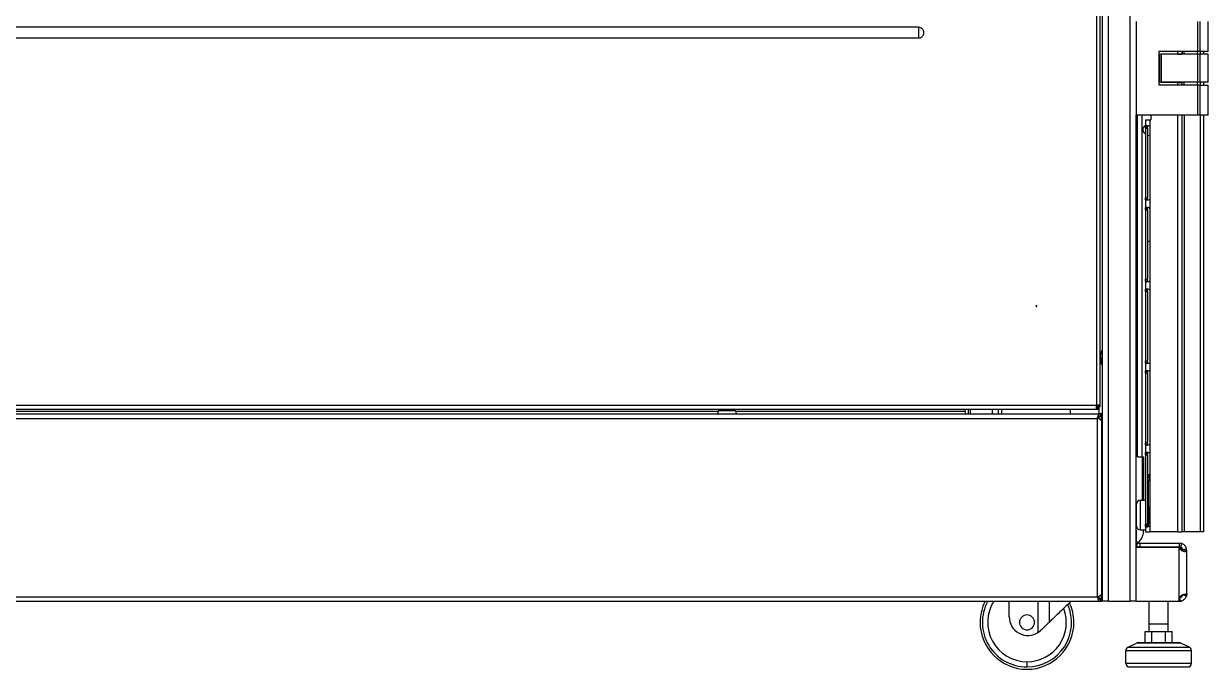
# Model space of a CAD drawing. Header units: millimetres. Extents: x 167 to 1022, y 285 to 720.
# Drawn here: x 958.3 to 1021.5, y 285 to 319.5 of the extents above; entities that cross this region are included whole.
import ezdxf

# ---------------------------------------------------------------- set-up
doc = ezdxf.new("R2010")
doc.units = ezdxf.units.MM

msp = doc.modelspace()

# ---------------------------------------------------------------- linework, layer by layer
at = {"color": 7, "linetype": 'Continuous', "lineweight": 25}
for p, q in [((1015.87, 288.629), (1015.87, 484.129)), ((1016.19, 288.629), (1016.19, 484.129)), ((1017.35, 288.629), (1017.35, 484.129)), ((1015.545, 381.059), (1015.545, 299.079)), ((1015.745, 299.039), (1015.745, 381.099)), ((1017.67, 319.579), (1017.67, 314.579)), ((1020.943, 319.579), (1020.943, 317.979)), ((1021.059, 319.579), (1021.059, 317.979)), ((1021.52, 317.979), (1021.52, 319.579)), ((1006.05, 319.278), (916.59, 319.278)), ((1006.05, 319.278), (1006.05, 318.68)), ((1006.05, 318.68), (916.59, 318.68)), ((1018.87, 317.979), (1018.87, 316.179)), ((1020.943, 317.979), (1018.87, 317.979)), ((1018.92, 317.829), (1018.92, 316.329)), ((1018.92, 317.829), (1019.02, 317.829)), ((1019.87, 317.834), (1019.01, 317.834)), ((1019.01, 317.829), (1019.01, 317.834)), ((1019.02, 316.329), (1019.02, 317.829)), ((1020.943, 317.829), (1019.02, 317.829)), ((1019.314, 317.834), (1019.314, 317.829)), ((1019.763, 317.829), (1019.763, 317.834)), ((1019.87, 317.979), (1019.87, 317.834)), ((1019.87, 317.834), (1020.11, 317.834)), ((1019.913, 317.829), (1019.913, 317.834)), ((1019.94, 317.834), (1019.94, 317.829)), ((1019.99, 317.834), (1019.99, 317.829)), ((1020.11, 317.979), (1020.11, 317.834)), ((1020.11, 317.834), (1020.11, 317.829)), ((1020.12, 317.979), (1020.12, 317.829)), ((1020.22, 317.979), (1020.22, 317.829)), ((1020.919, 317.979), (1020.919, 317.829)), ((1021.059, 317.979), (1020.943, 317.979)), ((1020.943, 317.829), (1020.943, 316.329)), ((1021.059, 317.829), (1020.943, 317.829)), ((1021.52, 317.979), (1021.059, 317.979)), ((1021.059, 317.829), (1021.059, 316.329)), ((1021.52, 317.829), (1021.059, 317.829)), ((1021.09, 317.979), (1021.09, 317.829)), ((1021.27, 317.979), (1021.27, 317.829)), ((1021.52, 316.329), (1021.52, 317.829)), ((1019.02, 316.329), (1018.92, 316.329)), ((1019.01, 316.324), (1019.01, 316.329)), ((1019.87, 316.324), (1019.01, 316.324)), ((1020.943, 316.329), (1019.02, 316.329)), ((1019.87, 316.324), (1020.11, 316.324)), ((1019.87, 316.324), (1019.87, 316.179)), ((1019.94, 316.329), (1019.94, 316.324)), ((1019.99, 316.329), (1019.99, 316.324)), ((1020.11, 316.329), (1020.11, 316.324)), ((1020.11, 316.324), (1020.11, 316.179)), ((1020.12, 316.179), (1020.12, 316.329)), ((1020.22, 316.329), (1020.22, 316.179)), ((1020.919, 316.329), (1020.919, 316.179)), ((1021.059, 316.329), (1020.943, 316.329)), ((1021.52, 316.329), (1021.059, 316.329)), ((1021.09, 316.329), (1021.09, 316.179)), ((1021.27, 316.329), (1021.27, 316.179)), ((1020.943, 316.179), (1018.87, 316.179)), ((1020.943, 316.179), (1020.943, 314.579)), ((1021.059, 316.179), (1020.943, 316.179)), ((1021.059, 316.179), (1021.059, 314.579)), ((1021.059, 316.179), (1021.52, 316.179)), ((1021.52, 314.579), (1021.52, 316.179)), ((1020.943, 314.579), (1017.67, 314.579)), ((1017.67, 291.499), (1017.67, 314.579)), ((1017.74, 296.329), (1017.74, 314.579)), ((1017.98, 296.329), (1017.98, 314.579)), ((1018.16, 314.329), (1018.16, 313.958)), ((1018.16, 314.329), (1018.4, 314.329)), ((1018.4, 314.329), (1018.4, 313.958)), ((1018.4, 314.329), (1018.46, 314.329)), ((1018.46, 314.579), (1018.46, 314.329)), ((1019.87, 314.579), (1019.87, 292.329)), ((1020.11, 314.579), (1020.11, 292.329)), ((1020.23, 314.579), (1020.23, 292.329)), ((1021.059, 314.579), (1020.943, 314.579)), ((1021.52, 314.579), (1021.059, 314.579)), ((1021.09, 314.579), (1021.09, 292.329)), ((1021.27, 314.579), (1021.27, 292.329)), ((1018.16, 314.028), (1018.101, 313.973)), ((1018.16, 313.958), (1018.28, 313.958)), ((1018.16, 313.879), (1018.16, 313.958)), ((1018.16, 313.879), (1018.28, 313.879)), ((1018.16, 313.879), (1018.16, 310.179)), ((1018.28, 313.879), (1018.28, 313.958)), ((1018.28, 313.879), (1018.28, 310.179)), ((1018.423, 310.179), (1018.423, 313.879)), ((1018.368, 313.481), (1018.28, 313.499)), ((1018.368, 313.481), (1018.423, 313.532)), ((1018.423, 313.493), (1018.368, 313.481)), ((1018.16, 310.179), (1018.28, 310.179)), ((1018.16, 310.099), (1018.16, 310.179)), ((1018.16, 310.099), (1018.28, 310.099)), ((1018.16, 310.099), (1018.16, 309.598)), ((1018.28, 310.099), (1018.28, 310.179)), ((1018.4, 310.099), (1018.4, 309.598)), ((1018.16, 309.598), (1018.28, 309.598)), ((1018.16, 309.519), (1018.16, 309.598)), ((1018.16, 309.519), (1018.28, 309.519)), ((1018.16, 309.519), (1018.16, 305.819)), ((1018.28, 309.519), (1018.28, 309.598)), ((1018.28, 309.519), (1018.28, 305.819)), ((1018.423, 305.819), (1018.423, 309.519)), ((1018.4, 307.829), (1018.28, 307.829)), ((1018.4, 307.829), (1018.423, 307.829)), ((1018.4, 307.829), (1018.4, 305.739)), ((1018.16, 305.819), (1018.28, 305.819)), ((1018.16, 305.739), (1018.16, 305.819)), ((1018.16, 305.739), (1018.28, 305.739)), ((1018.16, 305.739), (1018.16, 305.238)), ((1018.28, 305.739), (1018.28, 305.819)), ((1018.4, 305.739), (1018.4, 305.238)), ((1018.16, 305.238), (1018.28, 305.238)), ((1018.16, 305.159), (1018.16, 305.238)), ((1018.16, 305.159), (1018.28, 305.159)), ((1018.16, 305.159), (1018.16, 301.459)), ((1018.28, 305.159), (1018.28, 305.238)), ((1018.28, 305.159), (1018.28, 301.459)), ((1018.4, 305.238), (1018.4, 301.379)), ((1018.423, 301.459), (1018.423, 305.159)), ((1015.85, 302.029), (1015.85, 301.629)), ((1015.87, 301.959), (1015.85, 301.959)), ((1015.85, 301.629), (1015.75, 301.629)), ((1015.85, 301.229), (1015.85, 301.629)), ((1015.87, 301.629), (1015.85, 301.629)), ((1015.85, 301.299), (1015.87, 301.299)), ((1018.16, 301.459), (1018.28, 301.459)), ((1018.16, 301.379), (1018.16, 301.459)), ((1018.16, 301.379), (1018.28, 301.379)), ((1018.16, 301.379), (1018.16, 300.878)), ((1018.28, 301.379), (1018.28, 301.459)), ((1018.4, 301.379), (1018.4, 300.878)), ((1018.16, 300.878), (1018.28, 300.878)), ((1018.16, 300.799), (1018.16, 300.878)), ((1018.16, 300.799), (1018.28, 300.799)), ((1018.16, 300.799), (1018.16, 297.099)), ((1018.28, 300.799), (1018.28, 300.878)), ((1018.28, 300.799), (1018.28, 297.099)), ((1018.4, 300.878), (1018.4, 297.019)), ((1018.423, 297.099), (1018.423, 300.799)), ((907.055, 298.879), (1015.585, 298.879)), ((1015.545, 299.079), (907.095, 299.079)), ((927.145, 298.629), (995.495, 298.629)), ((927.278, 298.779), (995.362, 298.779)), ((995.37, 298.806), (995.32, 298.629)), ((995.37, 298.806), (996.27, 298.806)), ((995.495, 298.629), (996.145, 298.629)), ((996.145, 298.629), (1015.771, 298.629)), ((996.27, 298.806), (996.32, 298.629)), ((996.278, 298.779), (1008.545, 298.779)), ((1008.545, 298.779), (1008.545, 298.879)), ((1008.545, 298.779), (1008.545, 298.629)), ((1008.71, 298.629), (1008.71, 298.879)), ((1008.82, 298.629), (1008.82, 298.879)), ((1010, 298.629), (1010, 298.879)), ((1010.32, 298.629), (1010.32, 298.879)), ((1010.49, 298.629), (1010.49, 298.879)), ((1014.17, 298.629), (1014.17, 298.879)), ((1015.581, 299.067), (1015.545, 299.079)), ((1015.556, 299.043), (1015.545, 299.079)), ((1015.645, 299.004), (1015.545, 299.004)), ((1015.585, 298.879), (1015.585, 298.979)), ((1015.585, 298.979), (1015.645, 298.979)), ((1015.585, 298.879), (1015.645, 298.879)), ((1015.745, 299.039), (1015.645, 299.039)), ((1015.645, 299.004), (1015.645, 299.039)), ((1015.745, 299.004), (1015.645, 299.004)), ((1015.645, 298.879), (1015.645, 298.979)), ((1015.7, 298.629), (1015.7, 299.004)), ((1015.745, 299.004), (1015.745, 299.039)), ((1015.771, 298.629), (1015.771, 298.509)), ((1015.82, 298.629), (1015.771, 298.629)), ((1015.82, 298.629), (1015.82, 298.509)), ((1017.74, 298.771), (1017.67, 298.65)), ((907.06, 298.389), (1015.58, 298.389)), ((1015.58, 298.389), (1015.632, 298.47)), ((1015.58, 298.389), (1015.665, 298.41)), ((1015.58, 298.389), (1015.58, 288.869)), ((1015.665, 298.41), (1015.622, 298.41)), ((1015.632, 298.47), (1015.632, 298.429)), ((1015.68, 298.389), (1015.68, 298.498)), ((1015.7, 298.479), (1015.7, 298.499)), ((1015.82, 298.479), (1015.7, 298.479)), ((1015.7, 298.36), (1015.7, 298.479)), ((1015.82, 298.509), (1015.771, 298.509)), ((1015.82, 298.292), (1015.808, 298.292)), ((1015.82, 298.292), (1015.82, 298.479)), ((1015.82, 298.292), (1015.82, 288.966)), ((1018.16, 297.099), (1018.28, 297.099)), ((1018.16, 297.019), (1018.16, 297.099)), ((1018.16, 297.019), (1018.28, 297.019)), ((1018.16, 297.019), (1018.16, 296.518)), ((1018.28, 297.019), (1018.28, 297.099)), ((1018.4, 297.019), (1018.4, 296.518)), ((1017.74, 296.329), (1017.98, 296.329)), ((1017.98, 296.329), (1018.06, 296.329)), ((1018.01, 294.019), (1018.01, 296.329)), ((1018.06, 296.329), (1018.06, 294.019)), ((1018.16, 296.518), (1018.28, 296.518)), ((1018.16, 296.439), (1018.16, 296.518)), ((1018.16, 296.439), (1018.28, 296.439)), ((1018.16, 296.439), (1018.16, 292.739)), ((1018.28, 296.439), (1018.28, 296.518)), ((1018.28, 296.439), (1018.28, 292.739)), ((1018.4, 296.518), (1018.4, 295.379)), ((1018.423, 292.739), (1018.423, 296.439)), ((1018.4, 295.379), (1018.28, 295.379)), ((1018.4, 295.379), (1018.423, 295.379)), ((1018.28, 295.029), (1018.33, 295.029)), ((1018.361, 295.304), (1018.33, 295.289)), ((1018.405, 295.159), (1018.33, 295.289)), ((1018.33, 292.629), (1018.33, 295.029)), ((1017.68, 292.639), (1017.68, 293.819)), ((1017.88, 294.019), (1017.88, 292.439)), ((1017.88, 294.019), (1018.16, 294.019)), ((1018.34, 293.569), (1018.33, 293.569)), ((1018.423, 293.615), (1018.34, 293.654)), ((1018.34, 293.654), (1018.34, 292.804)), ((1018.34, 292.889), (1018.33, 292.889)), ((1018.423, 292.843), (1018.34, 292.804)), ((1017.67, 292.429), (1017.67, 291.929)), ((1017.88, 292.439), (1018.16, 292.439)), ((1018.06, 292.358), (1018.056, 292.439)), ((1018.16, 292.739), (1018.28, 292.739)), ((1018.16, 292.659), (1018.16, 292.739)), ((1018.16, 292.659), (1018.28, 292.659)), ((1018.16, 292.659), (1018.16, 292.329)), ((1018.16, 292.329), (1018.4, 292.329)), ((1018.28, 292.659), (1018.28, 292.739)), ((1018.282, 292.629), (1018.33, 292.629)), ((1018.4, 292.659), (1018.4, 292.329)), ((1019.87, 292.329), (1018.4, 292.329)), ((1019.87, 292.329), (1020.11, 292.329)), ((1020.23, 292.329), (1020.11, 292.329)), ((1021.09, 292.329), (1020.23, 292.329)), ((1021.27, 292.329), (1021.09, 292.329)), ((1017.67, 291.582), (1017.77, 291.756)), ((1017.87, 291.729), (1017.87, 291.529)), ((1017.87, 291.729), (1019.97, 291.729)), ((1019.97, 291.729), (1019.97, 291.529)), ((1020.094, 291.709), (1019.97, 291.729)), ((1020.094, 291.709), (1020.032, 291.519)), ((1017.67, 288.629), (1017.67, 291.499)), ((1019.97, 291.499), (1017.67, 291.499)), ((1017.77, 291.529), (1017.77, 291.499)), ((1017.77, 291.529), (1017.87, 291.529)), ((1017.87, 291.529), (1019.97, 291.529)), ((1018.17, 291.529), (1018.17, 291.499)), ((1020.032, 291.519), (1019.97, 291.529)), ((1019.988, 291.494), (1019.97, 291.499)), ((1019.97, 288.629), (1019.97, 291.499)), ((1019.974, 291.498), (1019.974, 291.498)), ((1020.359, 291.355), (1020.164, 291.355)), ((1020.363, 291.403), (1020.167, 291.366)), ((1020.168, 291.355), (1020.167, 291.366)), ((1020.37, 291.329), (1020.359, 291.355)), ((1020.37, 291.329), (1020.363, 291.403)), ((1020.37, 289.029), (1020.37, 291.329)), ((1020.38, 290.81), (1020.37, 290.81)), ((1020.38, 290.47), (1020.37, 290.47)), ((1020.38, 290.47), (1020.38, 290.81)), ((1020.38, 289.788), (1020.38, 290.47)), ((1020.38, 289.788), (1020.37, 289.788)), ((1020.38, 289.448), (1020.38, 289.788)), ((1020.38, 289.448), (1020.37, 289.448)), ((906.869, 288.629), (1015.771, 288.629)), ((907.06, 288.869), (1015.58, 288.869)), ((1010.89, 287.799), (1010.89, 288.629)), ((1012.443, 286.966), (1012.443, 288.629)), ((1013.016, 288.629), (1013.016, 287.495)), ((1014.19, 288.629), (1014.19, 288.625)), ((1015.58, 288.869), (1015.665, 288.848)), ((1015.58, 288.869), (1015.632, 288.788)), ((1015.665, 288.848), (1015.622, 288.848)), ((1015.632, 288.788), (1015.632, 288.829)), ((1015.68, 288.869), (1015.68, 288.759)), ((1015.7, 288.779), (1015.7, 288.898)), ((1015.82, 288.779), (1015.7, 288.779)), ((1015.7, 288.759), (1015.7, 288.779)), ((1015.771, 288.629), (1015.771, 288.749)), ((1015.771, 288.749), (1015.82, 288.749)), ((1015.771, 288.629), (1015.82, 288.629)), ((1015.82, 288.779), (1015.82, 288.966)), ((1015.82, 288.629), (1015.82, 288.749)), ((1015.87, 288.629), (1015.82, 288.629)), ((1016.19, 288.629), (1015.87, 288.629)), ((1016.19, 288.629), (1017.35, 288.629)), ((1017.67, 288.629), (1017.35, 288.629)), ((1017.67, 288.629), (1019.97, 288.629)), ((1018.37, 287.018), (1018.37, 288.629)), ((1019.37, 287.018), (1019.37, 288.629)), ((1020.031, 288.668), (1019.97, 288.629)), ((1020.008, 288.702), (1019.993, 288.83)), ((1020.016, 288.632), (1020.013, 288.656)), ((1020.048, 288.909), (1020.07, 288.909)), ((1020.349, 288.947), (1020.16, 288.947)), ((1020.35, 288.903), (1020.218, 288.947)), ((1020.37, 289.029), (1020.349, 288.947)), ((1020.37, 289.029), (1020.35, 288.903)), ((1012.443, 286.966), (1012.584, 287.079)), ((1018.143, 286.418), (1018.143, 287.018)), ((1018.143, 287.018), (1018.506, 287.018)), ((1018.506, 286.418), (1018.506, 287.018)), ((1018.506, 287.018), (1019.234, 287.018)), ((1019.234, 286.418), (1019.234, 287.018)), ((1019.234, 287.018), (1019.597, 287.018)), ((1019.597, 286.418), (1019.597, 287.018)), ((1017.12, 285.99), (1020.62, 285.99)), ((1017.12, 285.318), (1017.12, 285.99)), ((1017.236, 286.172), (1017.73, 286.4)), ((1017.236, 286.172), (1020.504, 286.172)), ((1017.73, 286.4), (1020.01, 286.4)), ((1017.814, 286.418), (1019.926, 286.418)), ((1020.504, 286.172), (1020.01, 286.4)), ((1020.62, 285.318), (1020.62, 285.99)), ((1011.84, 285.399), (1011.84, 285.118)), ((1017.12, 285.318), (1020.62, 285.318)), ((1017.32, 285.118), (1020.42, 285.118))]:
    msp.add_line(p, q, dxfattribs=at)
at = {"color": 7, "linetype": 'Continuous', "lineweight": 25, "flags": 128}
msp.add_lwpolyline([(1018.33, 295.289), (1018.297, 295.267), (1018.28, 295.252)], dxfattribs=at)
at = {"color": 7, "linetype": 'Continuous', "lineweight": 25}
for centre, radius, start, end in [((1018.273, 313.879), 0.15, 0, 31.97075), ((1018.273, 310.179), 0.15, 328.02925, 0), ((1018.273, 309.519), 0.15, 0, 31.97075), ((1018.273, 305.819), 0.15, 328.02925, 0), ((1018.273, 305.159), 0.15, 0, 31.97075), ((1012.345, 304.379), 0.025, 0, 180), ((1012.345, 304.379), 0.025, 180, 0), ((1016.6, 301.629), 0.85, 151.92751, 180), ((1016.6, 301.629), 0.85, 180, 208.07249), ((1018.273, 301.459), 0.15, 328.02925, 0), ((1018.273, 300.799), 0.15, 0, 31.97075), ((995.466, 298.779), 0.1, 90, 164.23945), ((996.174, 298.779), 0.1, 15.76055, 90), ((1018.273, 297.099), 0.15, 328.02925, 0), ((1018.273, 296.439), 0.15, 0, 31.97075), ((1018.48, 295.029), 0.15, 120, 180), ((1017.88, 293.819), 0.2, 90, 180), ((1017.88, 292.639), 0.2, 180, 270), ((1017.31, 292.358), 0.75, 306.80554, 0), ((1018.273, 292.739), 0.15, 328.02925, 0), ((1017.87, 291.929), 0.4, 240, 270), ((1017.87, 291.929), 0.2, 240, 270), ((1019.87, 291.229), 0.3, 15.06306, 90), ((1011.84, 287.499), 2.505, 153.18586, 180), ((1011.84, 287.499), 2.381, 151.66301, 270), ((1011.84, 287.499), 2.1, 147.44593, 270), ((1011.84, 287.499), 2.381, 270, 23.72477), ((1011.84, 287.499), 2.505, 0, 24.74947), ((1019.97, 289.029), 0.4, 270, 276.60417), ((1011.89, 287.799), 1, 180, 303.56341), ((1011.84, 287.499), 0.4, 0, 180), ((1011.84, 287.499), 2.1, 270, 20.77021), ((1011.84, 287.499), 2.505, 180, 0), ((1011.84, 287.499), 0.4, 180, 0), ((1017.32, 285.99), 0.2, 114.77514, 180), ((1017.814, 286.218), 0.2, 90, 114.77514), ((1019.926, 286.218), 0.2, 65.22486, 90), ((1020.42, 285.99), 0.2, 0, 65.22486), ((1017.32, 285.318), 0.2, 180, 270), ((1020.42, 285.318), 0.2, 270, 0)]:
    msp.add_arc(centre, radius, start, end, dxfattribs=at)
for points, knots in [([(1006.05, 319.278), (1006.069, 319.276), (1006.106, 319.274), (1006.16, 319.256), (1006.209, 319.227), (1006.251, 319.189), (1006.284, 319.143), (1006.315, 319.074), (1006.323, 318.979), (1006.315, 318.884), (1006.284, 318.815), (1006.251, 318.769), (1006.209, 318.731), (1006.16, 318.702), (1006.106, 318.684), (1006.069, 318.681), (1006.05, 318.68)], [0, 0, 0, 0, 0.06256, 0.125121, 0.187681, 0.250234, 0.312773, 0.375303, 0.500001, 0.624698, 0.687228, 0.749767, 0.812319, 0.874878, 0.93744, 1, 1, 1, 1]), ([(1018.16, 313.568), (1018.134, 313.594), (1018.081, 313.648), (1018.039, 313.754), (1018.035, 313.859), (1018.06, 313.936), (1018.095, 313.962), (1018.104, 313.969)], [0, 0, 0, 0, 0.2142779, 0.445914, 0.6775419, 0.9110435, 1, 1, 1, 1]), ([(1018.16, 313.958), (1018.16, 313.97), (1018.162, 313.993), (1018.174, 314.014), (1018.196, 314.026), (1018.229, 314.03), (1018.269, 314.026), (1018.315, 314.014), (1018.361, 313.993), (1018.387, 313.97), (1018.4, 313.958)], [0, 0, 0, 0, 0.124908, 0.249934, 0.374967, 0.5, 0.625033, 0.750066, 0.875092, 1, 1, 1, 1]), ([(1018.28, 313.958), (1018.28, 313.967), (1018.281, 313.986), (1018.284, 314.007), (1018.29, 314.015), (1018.293, 314.018)], [0, 0, 0, 0, 0.371403, 0.742397, 1, 1, 1, 1]), ([(1018.4, 310.099), (1018.387, 310.088), (1018.361, 310.065), (1018.315, 310.044), (1018.269, 310.032), (1018.229, 310.028), (1018.196, 310.032), (1018.174, 310.044), (1018.162, 310.065), (1018.16, 310.088), (1018.16, 310.099)], [0, 0, 0, 0, 0.124908, 0.249934, 0.374967, 0.5, 0.625033, 0.750066, 0.875092, 1, 1, 1, 1]), ([(1018.286, 310.051), (1018.284, 310.058), (1018.28, 310.072), (1018.28, 310.09), (1018.28, 310.099)], [0, 0, 0, 0, 0.492846, 1, 1, 1, 1]), ([(1018.16, 309.598), (1018.16, 309.61), (1018.162, 309.633), (1018.174, 309.654), (1018.196, 309.666), (1018.229, 309.67), (1018.269, 309.666), (1018.315, 309.654), (1018.361, 309.633), (1018.387, 309.61), (1018.4, 309.598)], [0, 0, 0, 0, 0.124908, 0.249934, 0.374967, 0.5, 0.625033, 0.750066, 0.875092, 1, 1, 1, 1]), ([(1018.28, 309.598), (1018.28, 309.607), (1018.281, 309.626), (1018.284, 309.647), (1018.29, 309.655), (1018.293, 309.658)], [0, 0, 0, 0, 0.371403, 0.742397, 1, 1, 1, 1]), ([(1018.4, 305.739), (1018.387, 305.728), (1018.361, 305.705), (1018.315, 305.684), (1018.269, 305.672), (1018.229, 305.668), (1018.196, 305.672), (1018.174, 305.684), (1018.162, 305.705), (1018.16, 305.728), (1018.16, 305.739)], [0, 0, 0, 0, 0.124908, 0.249934, 0.374967, 0.5, 0.625033, 0.750066, 0.875092, 1, 1, 1, 1]), ([(1018.286, 305.691), (1018.284, 305.698), (1018.28, 305.712), (1018.28, 305.73), (1018.28, 305.739)], [0, 0, 0, 0, 0.492846, 1, 1, 1, 1]), ([(1018.16, 305.238), (1018.16, 305.25), (1018.162, 305.273), (1018.174, 305.294), (1018.196, 305.306), (1018.229, 305.31), (1018.269, 305.306), (1018.315, 305.294), (1018.361, 305.273), (1018.387, 305.25), (1018.4, 305.238)], [0, 0, 0, 0, 0.124908, 0.249934, 0.374967, 0.5, 0.625033, 0.750066, 0.875092, 1, 1, 1, 1]), ([(1018.28, 305.238), (1018.28, 305.247), (1018.281, 305.266), (1018.284, 305.287), (1018.29, 305.295), (1018.293, 305.298)], [0, 0, 0, 0, 0.3714029, 0.7423965, 1, 1, 1, 1]), ([(1018.4, 301.379), (1018.387, 301.368), (1018.361, 301.345), (1018.315, 301.324), (1018.269, 301.312), (1018.229, 301.308), (1018.196, 301.312), (1018.174, 301.324), (1018.162, 301.345), (1018.16, 301.368), (1018.16, 301.379)], [0, 0, 0, 0, 0.124908, 0.249934, 0.374967, 0.5, 0.625033, 0.750066, 0.875092, 1, 1, 1, 1]), ([(1018.286, 301.331), (1018.284, 301.338), (1018.28, 301.352), (1018.28, 301.37), (1018.28, 301.379)], [0, 0, 0, 0, 0.492846, 1, 1, 1, 1]), ([(1018.16, 300.878), (1018.16, 300.89), (1018.162, 300.913), (1018.174, 300.934), (1018.196, 300.946), (1018.229, 300.95), (1018.269, 300.946), (1018.315, 300.934), (1018.361, 300.913), (1018.387, 300.89), (1018.4, 300.878)], [0, 0, 0, 0, 0.124908, 0.249934, 0.374967, 0.5, 0.625033, 0.750066, 0.875092, 1, 1, 1, 1]), ([(1018.28, 300.878), (1018.28, 300.887), (1018.281, 300.906), (1018.284, 300.927), (1018.29, 300.935), (1018.293, 300.938)], [0, 0, 0, 0, 0.371403, 0.742397, 1, 1, 1, 1]), ([(1015.556, 299.043), (1015.551, 299.032), (1015.54, 299.011), (1015.53, 298.978), (1015.526, 298.947), (1015.526, 298.921), (1015.532, 298.901), (1015.543, 298.887), (1015.56, 298.88), (1015.576, 298.879), (1015.585, 298.879)], [0, 0, 0, 0, 0.124997, 0.250018, 0.375034, 0.500051, 0.625067, 0.750084, 0.875083, 1, 1, 1, 1]), ([(1015.526, 299.011), (1015.526, 299.006), (1015.527, 298.996), (1015.536, 298.987), (1015.553, 298.98), (1015.572, 298.979), (1015.585, 298.979)], [0, 0, 0, 0, 0.195658, 0.396881, 0.598378, 1, 1, 1, 1]), ([(1015.581, 299.067), (1015.575, 299.064), (1015.566, 299.057), (1015.559, 299.047), (1015.556, 299.043)], [0, 0, 0, 0, 0.560027, 1, 1, 1, 1]), ([(1015.745, 299.039), (1015.745, 299.047), (1015.744, 299.064), (1015.737, 299.081), (1015.723, 299.092), (1015.703, 299.098), (1015.677, 299.098), (1015.646, 299.094), (1015.613, 299.084), (1015.592, 299.073), (1015.581, 299.067)], [0, 0, 0, 0, 0.124917, 0.249916, 0.374933, 0.499949, 0.624966, 0.749982, 0.875003, 1, 1, 1, 1]), ([(1015.771, 298.629), (1015.758, 298.629), (1015.732, 298.629), (1015.7, 298.625), (1015.674, 298.615), (1015.654, 298.599), (1015.64, 298.576), (1015.632, 298.545), (1015.629, 298.51), (1015.631, 298.483), (1015.632, 298.47)], [0, 0, 0, 0, 0.1248926, 0.2498756, 0.3748975, 0.4999187, 0.6249467, 0.7499654, 0.8749835, 1, 1, 1, 1]), ([(1015.645, 299.039), (1015.645, 299.052), (1015.645, 299.071), (1015.638, 299.083), (1015.636, 299.088)], [0, 0, 0, 0, 0.665908, 1, 1, 1, 1]), ([(1015.771, 298.509), (1015.753, 298.509), (1015.716, 298.509), (1015.676, 298.504), (1015.65, 298.491), (1015.635, 298.477), (1015.632, 298.463), (1015.631, 298.456)], [0, 0, 0, 0, 0.289161, 0.577672, 0.722289, 0.866716, 1, 1, 1, 1]), ([(1015.82, 298.292), (1015.819, 298.291), (1015.818, 298.288), (1015.807, 298.29), (1015.79, 298.296), (1015.767, 298.308), (1015.741, 298.325), (1015.713, 298.347), (1015.686, 298.375), (1015.672, 298.398), (1015.665, 298.41)], [0, 0, 0, 0, 0.1250069, 0.2500147, 0.3750231, 0.5000383, 0.6250509, 0.7500663, 0.8750641, 1, 1, 1, 1]), ([(1018.4, 297.019), (1018.387, 297.008), (1018.361, 296.985), (1018.315, 296.964), (1018.269, 296.952), (1018.229, 296.948), (1018.196, 296.952), (1018.174, 296.964), (1018.162, 296.985), (1018.16, 297.008), (1018.16, 297.019)], [0, 0, 0, 0, 0.124908, 0.249934, 0.374967, 0.5, 0.625033, 0.750066, 0.875092, 1, 1, 1, 1]), ([(1018.286, 296.971), (1018.284, 296.978), (1018.28, 296.992), (1018.28, 297.01), (1018.28, 297.019)], [0, 0, 0, 0, 0.492846, 1, 1, 1, 1]), ([(1018.16, 296.518), (1018.16, 296.53), (1018.162, 296.553), (1018.174, 296.574), (1018.196, 296.586), (1018.229, 296.59), (1018.269, 296.586), (1018.315, 296.574), (1018.361, 296.553), (1018.387, 296.53), (1018.4, 296.518)], [0, 0, 0, 0, 0.124908, 0.249934, 0.374967, 0.5, 0.625033, 0.750066, 0.875092, 1, 1, 1, 1]), ([(1018.28, 296.518), (1018.28, 296.527), (1018.281, 296.546), (1018.284, 296.567), (1018.29, 296.575), (1018.293, 296.578)], [0, 0, 0, 0, 0.3714029, 0.7423965, 1, 1, 1, 1]), ([(1018.33, 295.289), (1018.332, 295.29), (1018.336, 295.293), (1018.37, 295.308), (1018.401, 295.321), (1018.422, 295.323), (1018.423, 295.323)], [0, 0, 0, 0, 0.328111, 0.656544, 0.985208, 1, 1, 1, 1]), ([(1018.423, 295.167), (1018.422, 295.167), (1018.407, 295.162), (1018.406, 295.16), (1018.405, 295.159)], [0, 0, 0, 0, 0.021467, 1, 1, 1, 1]), ([(1018.4, 292.659), (1018.387, 292.648), (1018.361, 292.625), (1018.315, 292.604), (1018.269, 292.592), (1018.229, 292.588), (1018.196, 292.592), (1018.174, 292.604), (1018.162, 292.625), (1018.16, 292.648), (1018.16, 292.659)], [0, 0, 0, 0, 0.124908, 0.249934, 0.374967, 0.5, 0.625033, 0.750066, 0.875092, 1, 1, 1, 1]), ([(1018.286, 292.611), (1018.284, 292.618), (1018.28, 292.632), (1018.28, 292.65), (1018.28, 292.659)], [0, 0, 0, 0, 0.492846, 1, 1, 1, 1]), ([(1017.779, 291.751), (1017.777, 291.752), (1017.773, 291.754), (1017.745, 291.771), (1017.719, 291.797), (1017.704, 291.816), (1017.694, 291.834), (1017.684, 291.853), (1017.677, 291.874), (1017.673, 291.894), (1017.671, 291.907), (1017.671, 291.914)], [0, 0, 0, 0, 0.249974, 0.4992753, 0.6242684, 0.6869166, 0.7495415, 0.8121475, 0.8747512, 0.9373617, 1, 1, 1, 1]), ([(1020.363, 291.403), (1020.358, 291.424), (1020.348, 291.467), (1020.317, 291.532), (1020.276, 291.59), (1020.226, 291.639), (1020.171, 291.676), (1020.119, 291.701), (1020.085, 291.712), (1020.069, 291.716), (1020.068, 291.717), (1020.067, 291.717)], [0, 0, 0, 0, 0.125031, 0.250075, 0.375122, 0.500163, 0.625183, 0.750123, 0.87485, 0.937432, 1, 1, 1, 1]), ([(1019.988, 291.494), (1019.99, 291.477), (1019.994, 291.444), (1020.019, 291.4), (1020.052, 291.363), (1020.104, 291.323), (1020.177, 291.291), (1020.228, 291.286), (1020.253, 291.284)], [0, 0, 0, 0, 0.125025, 0.250148, 0.375383, 0.500667, 0.750287, 1, 1, 1, 1]), ([(1020.167, 291.366), (1020.164, 291.378), (1020.159, 291.396), (1020.147, 291.424), (1020.134, 291.444), (1020.12, 291.462), (1020.099, 291.483), (1020.073, 291.501), (1020.05, 291.513), (1020.035, 291.518), (1020.032, 291.519), (1020.032, 291.519)], [0, 0, 0, 0, 0.165563, 0.248684, 0.331778, 0.414882, 0.498018, 0.663715, 0.829838, 0.996134, 1, 1, 1, 1]), ([(1020.15, 291.308), (1020.153, 291.314), (1020.16, 291.327), (1020.163, 291.345), (1020.164, 291.355)], [0, 0, 0, 0, 0.465546, 1, 1, 1, 1]), ([(1020.253, 291.284), (1020.266, 291.285), (1020.293, 291.286), (1020.323, 291.3), (1020.346, 291.321), (1020.355, 291.343), (1020.359, 291.355)], [0, 0, 0, 0, 0.250034, 0.50006, 0.750065, 1, 1, 1, 1]), ([(1014.19, 288.625), (1014.076, 288.515), (1013.849, 288.297), (1013.539, 287.998), (1013.259, 287.729), (1013.097, 287.573), (1013.016, 287.495)], [0, 0, 0, 0, 0.281861, 0.559868, 0.778466, 1, 1, 1, 1]), ([(1015.632, 288.788), (1015.631, 288.775), (1015.629, 288.748), (1015.632, 288.712), (1015.64, 288.682), (1015.654, 288.659), (1015.674, 288.642), (1015.7, 288.633), (1015.732, 288.629), (1015.758, 288.629), (1015.771, 288.629)], [0, 0, 0, 0, 0.1250165, 0.2500346, 0.3750533, 0.5000813, 0.6251025, 0.7501244, 0.8751074, 1, 1, 1, 1]), ([(1015.631, 288.802), (1015.632, 288.795), (1015.635, 288.781), (1015.65, 288.766), (1015.676, 288.754), (1015.716, 288.749), (1015.753, 288.749), (1015.771, 288.749)], [0, 0, 0, 0, 0.133284, 0.277711, 0.422328, 0.710839, 1, 1, 1, 1]), ([(1015.665, 288.848), (1015.672, 288.86), (1015.686, 288.883), (1015.713, 288.911), (1015.741, 288.933), (1015.767, 288.95), (1015.79, 288.961), (1015.807, 288.968), (1015.818, 288.97), (1015.819, 288.967), (1015.82, 288.966)], [0, 0, 0, 0, 0.124936, 0.249934, 0.374949, 0.499962, 0.624977, 0.749985, 0.874993, 1, 1, 1, 1]), ([(1020.349, 288.947), (1020.339, 288.96), (1020.319, 288.985), (1020.265, 288.997), (1020.196, 288.99), (1020.119, 288.963), (1020.057, 288.922), (1020.018, 288.876), (1019.997, 288.836), (1019.986, 288.792), (1019.989, 288.747), (1020.004, 288.704), (1020.022, 288.68), (1020.031, 288.668)], [0, 0, 0, 0, 0.124911, 0.249856, 0.374803, 0.499729, 0.62454, 0.687163, 0.749751, 0.812297, 0.874834, 0.937394, 1, 1, 1, 1]), ([(1019.993, 288.83), (1019.999, 288.831), (1020.011, 288.833), (1020.035, 288.839), (1020.063, 288.851), (1020.092, 288.869), (1020.119, 288.894), (1020.139, 288.921), (1020.153, 288.946), (1020.157, 288.959), (1020.16, 288.966)], [0, 0, 0, 0, 0.125265, 0.250429, 0.375416, 0.500182, 0.624859, 0.749708, 0.874779, 1, 1, 1, 1]), ([(1020.016, 288.632), (1020.031, 288.634), (1020.063, 288.638), (1020.116, 288.655), (1020.17, 288.681), (1020.221, 288.715), (1020.266, 288.757), (1020.303, 288.805), (1020.332, 288.855), (1020.344, 288.887), (1020.35, 288.903)], [0, 0, 0, 0, 0.124941, 0.249939, 0.374955, 0.499977, 0.624999, 0.750018, 0.875029, 1, 1, 1, 1]), ([(1013.016, 287.495), (1012.938, 287.42), (1012.799, 287.286), (1012.65, 287.142), (1012.584, 287.079)], [0, 0, 0, 0, 0.559173, 1, 1, 1, 1]), ([(1018.392, 287.418), (1018.396, 287.418), (1018.409, 287.418), (1018.51, 287.418), (1018.673, 287.418), (1018.87, 287.418), (1019.067, 287.418), (1019.23, 287.418), (1019.331, 287.418), (1019.344, 287.418), (1019.348, 287.418)], [0, 0, 0, 0, 0.0625, 0.208333, 0.354166, 0.5, 0.645834, 0.791667, 0.9375, 1, 1, 1, 1])]:
    msp.add_open_spline(points, degree=3, knots=knots, dxfattribs=at)

doc.saveas('drawing.dxf')
